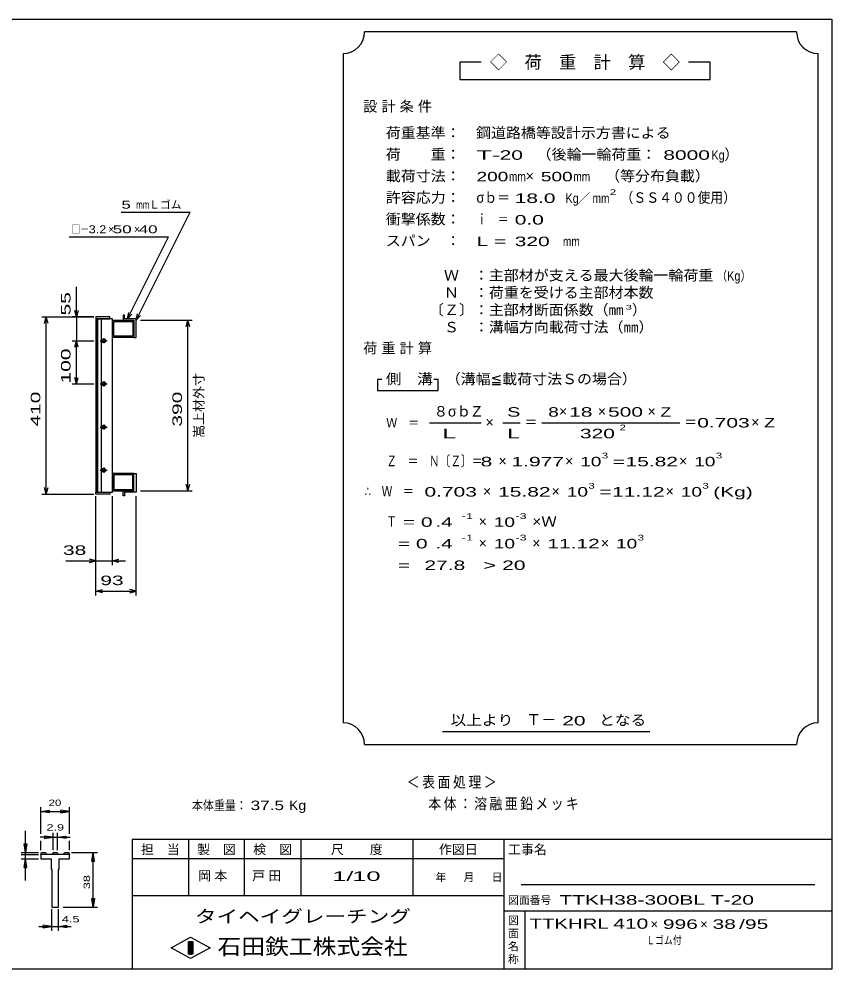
# Model space of a CAD drawing. Units: millimetres, scale not verified. Extents: x -1820 to 1731, y -1282 to 1054.
# Drawn here: x -151 to 1731, y -1146 to 1054 of the extents above; entities that cross this region are included whole.
import ezdxf
from ezdxf.enums import TextEntityAlignment as Align

# ---------------------------------------------------------------- set-up
doc = ezdxf.new("R2010")
doc.units = ezdxf.units.MM
doc.header["$LTSCALE"] = 10
for name, color, linetype, lineweight in [('0_2', 150, 'Continuous', 25), ('16', 3, 'Continuous', 25), ('22', 2, 'Continuous', 25), ('32', 4, 'Continuous', 25)]:
    doc.layers.add(name, color=color, linetype=linetype, lineweight=lineweight)
doc.styles.add('ベクトル', font='')
doc.styles.get('ベクトル').set_extended_font_data('ベクトル')

msp = doc.modelspace()

# ---------------------------------------------------------------- linework, layer by layer
at = {"layer": '0_2'}
for p, q in [((-1729, 1053.5), (1731, 1053.5)), ((1731, 1053.5), (1731, -1146.5)), ((1731, -846.5), (111, -846.5)), ((111, -846.5), (111, -1146.5)), ((241, -846.5), (241, -976.5)), ((371, -976.5), (371, -846.5)), ((501, -846.5), (501, -976.5)), ((761, -976.5), (761, -846.5)), ((971, -846.5), (971, -1146.5)), ((971, -891.5), (111, -891.5)), ((1691, -951.5), (1011, -951.5)), ((111, -976.5), (971, -976.5)), ((971, -1011.5), (1731, -1011.5)), ((1021, -1146.5), (1021, -1011.5)), ((201, -1097.5), (246, -1072.5)), ((246, -1072.5), (291, -1097.5)), ((246, -1122.5), (201, -1097.5)), ((241, -1082.5), (251, -1082.5)), ((241, -1112.5), (241, -1082.5)), ((241, -1082.5), (243, -1082.5)), ((243, -1082.5), (243, -1112.5)), ((245, -1112.5), (245, -1082.5)), ((245, -1082.5), (247, -1082.5)), ((291, -1097.5), (246, -1122.5)), ((247, -1082.5), (247, -1112.5)), ((249, -1112.5), (249, -1082.5)), ((249, -1082.5), (251, -1082.5)), ((251, -1082.5), (251, -1112.5)), ((251, -1082.5), (251, -1112.5)), ((251, -1112.5), (241, -1112.5)), ((243, -1112.5), (245, -1112.5)), ((247, -1112.5), (249, -1112.5)), ((1731, -1146.5), (-1729, -1146.5))]:
    msp.add_line(p, q, dxfattribs=at)
at = {"layer": '16'}
for p, q in [((59, 363.5), (27, 363.5)), ((27, 363.5), (27, 359)), ((27, 359), (59, 359)), ((27, 359), (27, -42)), ((65, 359), (27, 359)), ((28.5, 359), (28.5, -42)), ((31.5, -42), (31.5, 359)), ((39, 359), (39, -42)), ((59, 359), (59, 363.5)), ((65, -42), (65, 359)), ((65, 356), (115, 356)), ((65, 316), (65, 356)), ((68, 353), (112, 353)), ((68, 319), (68, 353)), ((93, 368), (90, 368)), ((90, 368), (90, 356)), ((90, 356), (115, 356)), ((93, 359), (93, 368)), ((120, 359), (93, 359)), ((112, 353), (112, 319)), ((115, 356), (115, 316)), ((115, 356), (115, 316)), ((120, 316), (120, 359)), ((37, 308.5), (53, 308.5)), ((47, 311.5), (43, 311.5)), ((45, 314.5), (45, 302.5)), ((115, 316), (65, 316)), ((112, 319), (68, 319)), ((115, 316), (120, 316)), ((43, 305.5), (47, 305.5)), ((37, 208.5), (53, 208.5)), ((47, 211.5), (43, 211.5)), ((43, 205.5), (47, 205.5)), ((45, 214.5), (45, 202.5)), ((47, 111.5), (43, 111.5)), ((45, 114.5), (45, 102.5)), ((37, 108.5), (53, 108.5)), ((43, 105.5), (47, 105.5)), ((37, 8.5), (53, 8.5)), ((47, 11.5), (43, 11.5)), ((43, 5.5), (47, 5.5)), ((45, 14.5), (45, 2.5)), ((115, 1), (65, 1)), ((65, 1), (65, -39)), ((115, -39), (115, 1)), ((115, 1), (120, 1)), ((115, -39), (115, 1)), ((120, 1), (120, -42)), ((112, -2), (68, -2)), ((68, -2), (68, -36)), ((112, -36), (112, -2)), ((27, -42), (59, -42)), ((27, -46.5), (27, -42)), ((27, -42), (65, -42)), ((59, -42), (59, -46.5)), ((65, -39), (115, -39)), ((68, -36), (112, -36)), ((90, -51), (90, -39)), ((90, -39), (115, -39)), ((120, -42), (93, -42)), ((93, -42), (93, -51)), ((59, -46.5), (27, -46.5)), ((93, -51), (90, -51))]:
    msp.add_line(p, q, dxfattribs=at)
for centre, radius, start, end in [((43, 308.5), 3, 90, 270), ((45, 308.5), 4, 46.6, 133.4), ((47, 308.5), 3, 270, 90), ((45, 308.5), 4, 226.6, 313.4), ((43, 208.5), 3, 90, 270), ((45, 208.5), 4, 46.6, 133.4), ((45, 208.5), 4, 226.6, 313.4), ((47, 208.5), 3, 270, 90), ((43, 108.5), 3, 90, 270), ((45, 108.5), 4, 46.6, 133.4), ((47, 108.5), 3, 270, 90), ((45, 108.5), 4, 226.6, 313.4), ((43, 8.5), 3, 90, 270), ((45, 8.5), 4, 46.6, 133.4), ((45, 8.5), 4, 226.6, 313.4), ((47, 8.5), 3, 270, 90)]:
    msp.add_arc(centre, radius, start, end, dxfattribs=at)
at = {"layer": '22', "color": 4}
for p, q in [((1649, 1023.5), (649, 1023.5)), ((599, 973.5), (599, -576.5)), ((1699, -576.5), (1699, 973.5)), ((919, 953.5), (869, 953.5)), ((869, 953.5), (869, 913.5)), ((1449, 953.5), (1399, 953.5)), ((1449, 913.5), (1449, 953.5)), ((869, 913.5), (1449, 913.5)), ((85, 606), (245, 606)), ((120, 356), (245, 606)), ((-35, 549), (195, 549)), ((100, 359), (195, 549)), ((-18, 363.5), (-18, 433.5)), ((-18, 363.5), (-22, 378.5)), ((-14, 378.5), (-18, 363.5)), ((-98, 363.5), (22, 363.5)), ((-92, 348.5), (-88, 363.5)), ((-84, 348.5), (-88, 363.5)), ((-88, -46.5), (-88, 363.5)), ((22, 363.5), (-28, 363.5)), ((-18, 363.5), (-18, 308.5)), ((100, 359), (103, 373.6)), ((100, 359), (110, 370)), ((120, 356), (123, 370.6)), ((120, 356), (130, 367)), ((130, 356), (250, 356)), ((236, 341), (240, 356)), ((244, 341), (240, 356)), ((240, -39), (240, 356)), ((-28, 308.5), (22, 308.5)), ((-22, 293.5), (-18, 308.5)), ((-14, 293.5), (-18, 308.5)), ((-18, 208.5), (-18, 308.5)), ((-18, 208.5), (-22, 223.5)), ((-18, 208.5), (-14, 223.5)), ((-28, 208.5), (22, 208.5)), ((689, 218.5), (679, 218.5)), ((679, 218.5), (679, 193.5)), ((819, 218.5), (809, 218.5)), ((819, 193.5), (819, 218.5)), ((679, 193.5), (819, 193.5)), ((799, 118.5), (919, 118.5)), ((969, 118.5), (1009, 118.5)), ((1059, 118.5), (1379, 118.5)), ((-88, -46.5), (-92, -31.5)), ((-88, -46.5), (-84, -31.5)), ((130, -39), (250, -39)), ((240, -39), (236, -24)), ((240, -39), (244, -24)), ((-98, -46.5), (22, -46.5)), ((27, -211.5), (27, -51.5)), ((27, -281.5), (27, -51.5)), ((65, -211.5), (65, -51.5)), ((120, -281.5), (120, -51.5)), ((27, -201.5), (12, -197.5)), ((65, -201.5), (80, -197.5)), ((-43, -201.5), (27, -201.5)), ((12, -205.5), (27, -201.5)), ((27, -201.5), (65, -201.5)), ((80, -205.5), (65, -201.5)), ((65, -201.5), (95, -201.5)), ((27, -271.5), (42, -267.5)), ((42, -275.5), (27, -271.5)), ((27, -271.5), (120, -271.5)), ((120, -271.5), (105, -267.5)), ((105, -275.5), (120, -271.5)), ((829, -596.5), (1309, -596.5)), ((649, -626.5), (1649, -626.5))]:
    msp.add_line(p, q, dxfattribs=at)
for centre, start, end in [((599, 1023.5), 270, 0), ((1699, 1023.5), 180, 270), ((599, -626.5), 0, 90), ((1699, -626.5), 90, 180)]:
    msp.add_arc(centre, 50, start, end, dxfattribs=at)
at = {"layer": '32'}
for p, q in [((-101, -833.5), (-101, -771.5)), ((-101, -781.5), (-81, -778.5)), ((-81, -784.5), (-101, -781.5)), ((-101, -781.5), (-34.33, -781.5)), ((-81, -784.5), (-81, -778.5)), ((-34.33, -781.5), (-54.33, -778.5)), ((-54.33, -784.5), (-54.33, -778.5)), ((-54.33, -784.5), (-34.33, -781.5)), ((-34.33, -833.5), (-34.33, -771.5)), ((-136, -876.5), (-136, -826.5)), ((-72.5, -871.5), (-72.5, -831.5)), ((-62.83, -831.5), (-62.83, -871.5)), ((-136, -876.5), (-139, -856.5)), ((-139, -856.5), (-133, -856.5)), ((-133, -856.5), (-136, -876.5)), ((-72.5, -841.5), (-102.5, -841.5)), ((-101, -871.5), (-101, -849.5)), ((-72.5, -841.5), (-92.5, -838.5)), ((-92.5, -838.5), (-92.5, -844.5)), ((-92.5, -844.5), (-72.5, -841.5)), ((-72.5, -841.5), (-62.83, -841.5)), ((-62.83, -841.5), (-42.83, -838.5)), ((-42.83, -844.5), (-62.83, -841.5)), ((-62.83, -841.5), (-32.83, -841.5)), ((-42.83, -838.5), (-42.83, -844.5)), ((-34.33, -871.5), (-34.33, -849.5)), ((-146, -876.5), (-106, -876.5)), ((-136, -891.5), (-136, -876.5)), ((-101, -881.5), (-99.33, -876.5)), ((-99.33, -876.5), (-89.67, -876.5)), ((-89.67, -876.5), (-88, -881.5)), ((-74.17, -881.5), (-72.5, -876.5)), ((-72.5, -876.5), (-62.83, -876.5)), ((-62.83, -876.5), (-61.17, -881.5)), ((-47.33, -881.5), (-45.67, -876.5)), ((-45.67, -876.5), (-36, -876.5)), ((-36, -876.5), (-34.33, -881.5)), ((-29.33, -876.5), (30.67, -876.5)), ((17.67, -896.5), (20.67, -876.5)), ((23.67, -896.5), (20.67, -876.5)), ((20.67, -1003.17), (20.67, -876.5)), ((-146, -881.5), (-106, -881.5)), ((-146, -891.5), (-106, -891.5)), ((-139, -911.5), (-136, -891.5)), ((-133, -911.5), (-136, -891.5)), ((-136, -941.5), (-136, -891.5)), ((-101, -881.5), (-101, -891.5)), ((-34.33, -881.5), (-101, -881.5)), ((-101, -891.5), (-76.83, -891.5)), ((-76.83, -891.5), (-76.83, -914.83)), ((-58.5, -914.83), (-58.5, -891.5)), ((-58.5, -891.5), (-34.33, -891.5)), ((-34.33, -891.5), (-34.33, -881.5)), ((17.67, -896.5), (23.67, -896.5)), ((-139, -911.5), (-133, -911.5)), ((-76.83, -914.83), (-75.17, -916.5)), ((-75.17, -916.5), (-75.17, -1003.17)), ((-60.17, -916.5), (-58.5, -914.83)), ((-60.17, -1003.17), (-60.17, -916.5)), ((20.67, -1003.17), (17.67, -983.17)), ((17.67, -983.17), (23.67, -983.17)), ((23.67, -983.17), (20.67, -1003.17)), ((-75.17, -1003.17), (-60.17, -1003.17)), ((-75.17, -1058.17), (-75.17, -1008.17)), ((-60.17, -1058.17), (-60.17, -1008.17)), ((-49.33, -1003.17), (30.67, -1003.17)), ((-105.17, -1048.17), (-75.17, -1048.17)), ((-75.17, -1048.17), (-95.17, -1045.17)), ((-95.17, -1051.17), (-95.17, -1045.17)), ((-95.17, -1051.17), (-75.17, -1048.17)), ((-75.17, -1048.17), (-60.17, -1048.17)), ((-60.17, -1048.17), (-40.17, -1045.17)), ((-40.17, -1051.17), (-60.17, -1048.17)), ((-60.17, -1048.17), (-30.17, -1048.17)), ((-40.17, -1051.17), (-40.17, -1045.17))]:
    msp.add_line(p, q, dxfattribs=at)
msp.add_circle((-136, -881.5), 1, dxfattribs=at)

# ---------------------------------------------------------------- texts
at = {"layer": '0_2', "style": 'ベクトル'}
for s, height, p in [('担\u3000当', 21.99, (131, -869.5)), ('製\u3000図', 21.99, (261, -869.5)), ('検\u3000図', 21.99, (391, -869.5)), ('尺\u3000\u3000度', 21.99, (571, -869.5)), ('作図日', 21.99, (821, -869.5)), ('工事名', 21.99, (981, -869.5)), ('年', 18.33, (813, -934)), ('月', 18.33, (878, -934)), ('日', 18.33, (943, -934)), ('図面番号', 18.33, (981, -987)), ('図', 18.33, (981, -1034)), ('面', 18.33, (981, -1064)), ('名', 18.33, (981, -1094)), ('称', 18.33, (981, -1124))]:
    msp.add_text(s, height=height, dxfattribs=at).set_placement(p, align=Align.MIDDLE_LEFT)
at = {"layer": '0_2', "color": 222, "style": 'ベクトル'}
for s, height, width, p in [('タイヘイグレーチング', 29.33, 1.25, (256, -1024.5)), ('石田鉄工株式会社', 36.66, 1.1, (308.5, -1094.5))]:
    msp.add_text(s, height=height, dxfattribs=dict(at, width=width)).set_placement(p, align=Align.MIDDLE_LEFT)
at = {"layer": '22', "style": 'ベクトル'}
for s, height, p in [('◇\u3000荷\u3000重\u3000計\u3000算\u3000◇', 29.33, (939, 953.5)), ('）', 24.19, (1482, 740)), ('×', 24.19, (1022, 690)), ('／', 21.99, (1141.5, 638.5)), ('Ｌゴム', 18.33, (150, 623.5)), ('×', 18.33, (55, 566.5)), ('×', 18.33, (115, 566.5)), ('）', 24.19, (1268, 380)), ('８', 24.19, (809, 145)), ('σｂ', 24.19, (842, 145)), ('Ｚ', 24.19, (892, 145)), ('×', 24.19, (1099, 145)), ('×', 24.19, (1189, 145)), ('×', 24.19, (1304, 145)), ('×', 24.19, (929, 120)), ('×', 24.19, (1544, 120)), ('×', 24.19, (959, 30)), ('×', 24.19, (1113, 30)), ('×', 24.19, (1377, 30)), ('×', 24.19, (923, -40)), ('×', 24.19, (1082, -40)), ('×', 24.19, (1346, -40)), ('×', 24.19, (913, -110)), ('×', 24.19, (913, -160)), ('×', 24.19, (1037, -160)), ('×', 24.19, (1196, -160)), ('Ｔ－', 25.66, (1023, -569)), ('×', 21.99, (1311, -1042.5)), ('×', 21.99, (1426, -1042.5))]:
    msp.add_text(s, height=height, dxfattribs=at).set_placement(p, align=Align.MIDDLE_LEFT)
for s, height, width, p in [('荷重基準：\u3000', 24.19, 1.05, (698, 790)), ('鋼道路橋等設計示方書による', 24.19, 1.05, (907, 790)), ('荷\u3000\u3000重：\u3000', 24.19, 1.05, (698, 740)), ('T-', 21.99, 2, (908, 738.5)), (' 20 ', 21.99, 1.65, (948, 738.5)), ('（後輪一輪荷重：', 24.19, 1.05, (1047, 740)), (' 8000', 21.99, 1.65, (1327, 738.5)), ('Kg', 21.99, 0.85, (1452, 738.5)), ('載荷寸法：\u3000', 24.19, 1.05, (698, 690)), ('\u3000（等分布負載）', 24.19, 1.05, (1171, 690)), ('200', 21.99, 1.5, (908, 688.5)), ('mm', 21.99, 0.8, (983, 688.5)), ('500', 21.99, 1.5, (1057, 688.5)), ('mm', 21.99, 0.8, (1132, 688.5)), ('許容応力：\u3000', 24.19, 1.05, (698, 640)), ('σｂ＝', 24.19, 0.9, (908, 640)), (' 18.0', 21.99, 1.65, (983, 638.5)), ('Kg', 21.99, 0.85, (1114, 638.5)), ('mm', 21.99, 0.8, (1176.5, 638.5)), ('2', 13.2, 1.5, (1216.5, 652.5)), ('（ＳＳ４００使用）', 24.19, 0.9, (1241.5, 640)), (' 5 ', 18.33, 1.6, (75, 623.5)), ('mm', 18.33, 0.75, (120, 623.5)), ('衝撃係数：\u3000', 24.19, 1.05, (698, 590)), ('ｉ\u3000＝', 24.19, 0.75, (908, 590)), (' 0.0', 21.99, 1.65, (983, 588.5)), ('□－', 18.33, 0.8, (-30, 566.5)), ('3.2', 18.33, 1.2, (10, 566.5)), (' 50 ', 18.33, 1.6, (55, 566.5)), (' 40 ', 18.33, 1.6, (115, 566.5)), ('スパン\u3000：\u3000', 24.19, 1.05, (698, 540)), ('L =', 21.99, 1.65, (908, 538.5)), (' 320 ', 21.99, 1.65, (983, 538.5)), ('mm', 21.99, 0.8, (1108, 538.5)), ('\u3000Ｗ\u3000：主部材が支える最大後輪一輪荷重', 24.19, 1.05, (798, 460)), ('（Kg）', 21.99, 0.85, (1463, 458.5)), ('\u3000Ｎ\u3000：荷重を受ける主部材本数', 24.19, 1.05, (798, 420)), ('〔Ｚ〕：主部材断面係数（㎜', 24.19, 1.05, (798, 380)), ('3', 11, 1.8, (1253, 386)), ('\u3000Ｓ\u3000：溝幅方向載荷寸法（㎜）', 24.19, 1.05, (798, 340)), ('側\u3000溝', 24.19, 1.1, (698, 220)), ('\u3000（溝幅≦載荷寸法Ｓの場合）', 24.19, 1.05, (802, 220)), ('S', 21.99, 1.55, (979, 143.5)), ('8', 21.99, 1.5, (1074, 143.5)), (' 18 ', 21.99, 1.65, (1109, 143.5)), (' 500 ', 21.99, 1.65, (1199, 143.5)), ('Z', 21.99, 1.4, (1334, 143.5)), ('Ｗ\u3000＝', 21.99, 0.85, (699, 118.5)), ('＝', 24.19, 0.9, (1019, 120)), ('2', 13.2, 1.5, (1239, 107.5)), ('＝', 24.19, 0.9, (1389, 120)), ('0.703', 21.99, 1.65, (1419, 118.5)), ('Z', 21.99, 1.4, (1574, 118.5)), ('L', 21.99, 1.8, (979, 93.5)), (' 320 ', 21.99, 1.65, (1134, 93.5)), ('Ｚ\u3000＝\u3000Ｎ〔Ｚ〕＝', 24.19, 0.75, (699, 30)), ('3', 13.2, 1.5, (1198, 42.5)), ('3', 13.2, 1.5, (1462, 42.5)), (' 8 ', 21.99, 1.65, (904, 28.5)), ('1.977', 21.99, 1.65, (989, 28.5)), ('10', 21.99, 1.5, (1148, 28.5)), ('=', 21.99, 1.7, (1223, 28.5)), ('15.82', 21.99, 1.65, (1253, 28.5)), ('10', 21.99, 1.5, (1412, 28.5)), ('3', 13.2, 1.5, (1167, -27.5)), ('3', 13.2, 1.5, (1431, -27.5)), ('∴\u3000Ｗ\u3000＝', 24.19, 0.75, (649, -40)), (' 0.703', 21.99, 1.65, (774, -41.5)), ('15.82', 21.99, 1.65, (958, -41.5)), ('10', 21.99, 1.5, (1117, -41.5)), ('=', 21.99, 1.7, (1192, -41.5)), ('11.12', 21.99, 1.65, (1222, -41.5)), ('10', 21.99, 1.5, (1381, -41.5)), ('(Kg)', 21.99, 1.65, (1456, -41.5)), ('Ｔ', 24.19, 0.75, (699, -110)), (' = 0', 21.99, 1.65, (724, -111.5)), (' .4 ', 21.99, 1.65, (799, -111.5)), ('-1', 13.2, 1.65, (874, -97.5)), ('10', 21.99, 1.5, (948, -111.5)), ('-3', 13.2, 1.65, (998, -97.5)), ('×Ｗ', 24.19, 1.1, (1037, -110)), ('  = 0', 21.99, 1.65, (699, -161.5)), (' .4 ', 21.99, 1.65, (799, -161.5)), ('-1', 13.2, 1.65, (874, -147.5)), ('10', 21.99, 1.5, (948, -161.5)), ('-3', 13.2, 1.65, (998, -147.5)), ('11.12', 21.99, 1.65, (1072, -161.5)), ('10', 21.99, 1.5, (1231, -161.5)), ('3', 13.2, 1.5, (1281, -147.5)), (' 38 ', 21.99, 1.65, (-63, -176.5)), ('  =', 21.99, 1.65, (699, -211.5)), (' 27.8', 21.99, 1.65, (774, -211.5)), ('>', 21.99, 1.7, (924, -211.5)), (' 20 ', 21.99, 1.65, (954, -211.5)), (' 93 ', 21.99, 1.65, (23.5, -246.5)), ('以上より\u3000', 24.19, 1.1, (848, -570)), (' 20 ', 21.99, 1.65, (1093, -571.5)), ('となる', 24.19, 1.1, (1192, -570)), ('本体重量：', 21.99, 0.85, (249, -767.5)), (' 37.5', 21.99, 1.35, (374, -767.5)), ('Kg', 21.99, 1.1, (474, -767.5)), ('1/', 21.99, 2, (574, -931.5)), (' 10 ', 21.99, 2, (604, -931.5)), ('TTKH38-300BL T-20          ', 21.99, 1.65, (1100, -986.5)), ('TTKHRL', 23.46, 1.5, (1031, -1041.5)), (' 410 ', 23.46, 1.55, (1211, -1041.5)), (' 996 ', 21.99, 1.65, (1326, -1042.5)), (' 38 ', 21.99, 1.65, (1441, -1042.5)), ('/', 21.99, 1.65, (1516, -1042.5)), (' 95 ', 21.99, 1.65, (1516, -1042.5)), ('Ｌゴム付', 18.33, 0.8, (1301, -1080))]:
    msp.add_text(s, height=height, dxfattribs=dict(at, width=width)).set_placement(p, align=Align.MIDDLE_LEFT)
at = {"layer": '22', "style": 'ベクトル', "width": 1.65}
for s, p in [(' 55 ', (-43, 353.5)), (' 100 ', (-43, 196)), (' 410 ', (-113, 96)), (' 390', (215, 96))]:
    msp.add_text(s, height=21.99, rotation=90, dxfattribs=at).set_placement(p, align=Align.MIDDLE_LEFT)
at = {"layer": '22', "style": 'ベクトル'}
msp.add_text('嵩上材外寸', height=21.99, rotation=90, dxfattribs=at).set_placement((265, 83.5), align=Align.MIDDLE_LEFT)
at = {"layer": '22', "attachment_point": 4, "style": 'ベクトル'}
for s, insert, char_height in [('\\T1.28;設計条件', (645.5, 850), 24.19), ('\\T1.28;荷重計算', (645.5, 290), 24.19), ('\\T1.5;\\W2;\\~L\\~', (804, 93.5), 21.99), ('\\T1.2;\\W0.85;＜表面処理＞', (746.5, -715), 25.66), ('\\T1.19;\\W0.85;本体：溶融亜鉛メッキ', (796.5, -765), 25.66), ('\\T1.25;岡本\u3000', (263.5, -931.5), 21.99), ('\\T1.25;戸田\u3000', (388.5, -931.5), 21.99)]:
    msp.add_mtext(s, dxfattribs=dict(at, insert=insert, char_height=char_height))
at = {"layer": '32', "color": 2, "style": 'ベクトル'}
for s, width, p in [('20', 1.35, (-82.67, -761.5)), ('2.9', 1.5, (-87.67, -818.5)), (' 4.5 ', 1.5, (-60.17, -1031.17))]:
    msp.add_text(s, height=14.66, dxfattribs=dict(at, width=width)).set_placement(p, align=Align.MIDDLE_LEFT)
at = {"layer": '32', "color": 2, "style": 'ベクトル', "width": 1.5}
msp.add_text(' 38 ', height=14.66, rotation=90, dxfattribs=at).set_placement((5.67, -969.83), align=Align.MIDDLE_LEFT)

doc.saveas('drawing.dxf')
